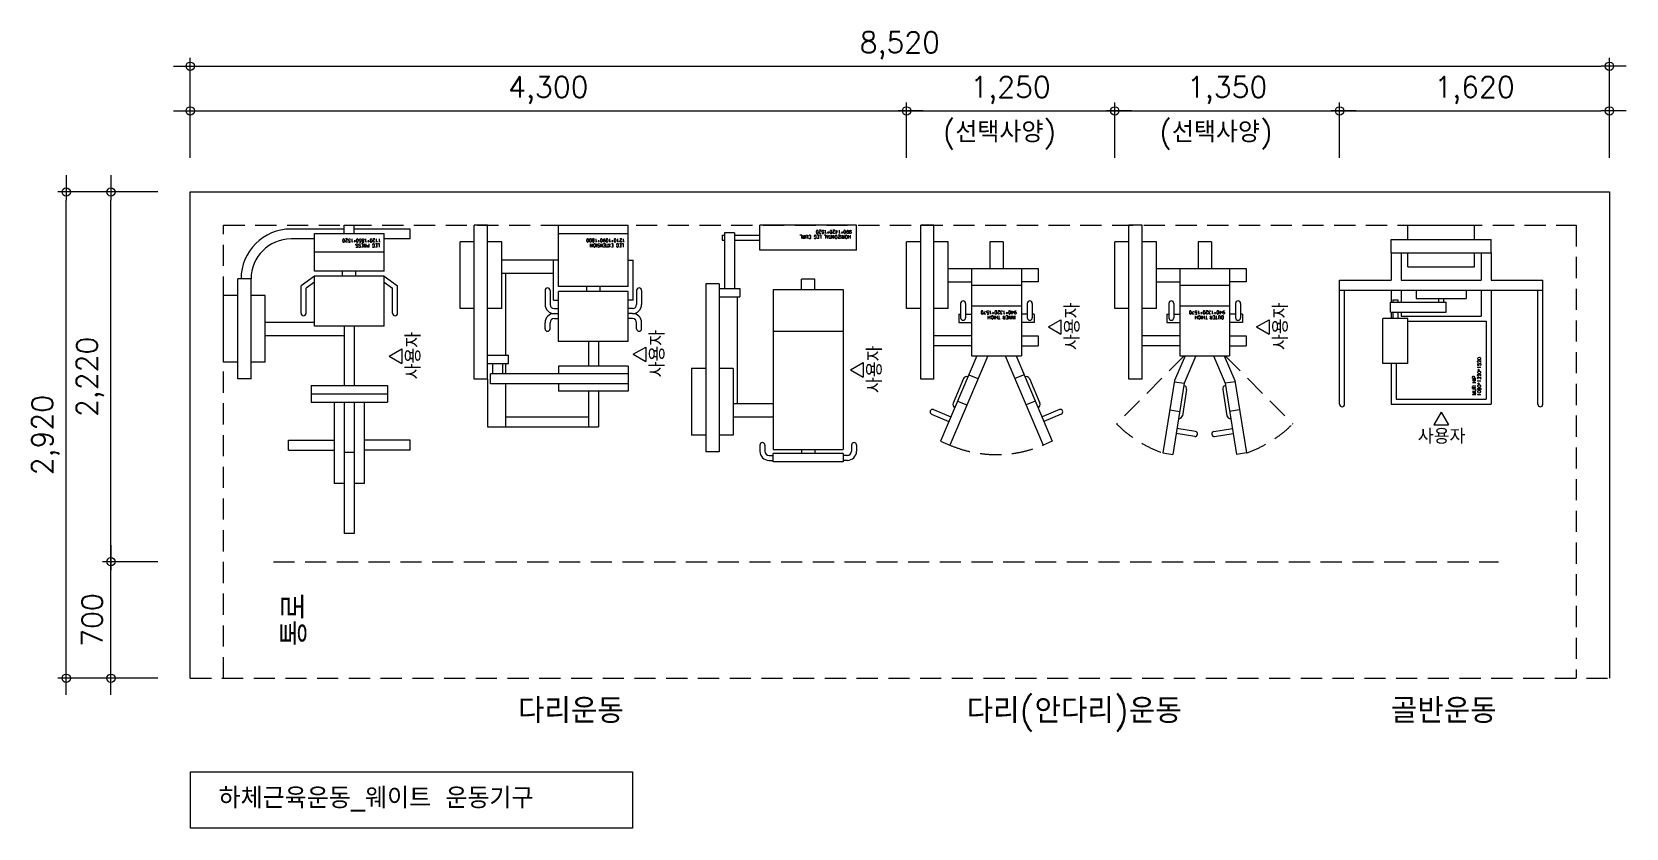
# Model space of a CAD drawing. Extents: x 20538 to 30109, y 46809 to 51590.
import ezdxf
from ezdxf.enums import TextEntityAlignment as Align

# ---------------------------------------------------------------- set-up
doc = ezdxf.new("R2010")
doc.units = 0
doc.header["$LTSCALE"] = 20
doc.header["$MEASUREMENT"] = 0
doc.linetypes.add('HIDDEN', pattern=[9.525, 6.35, -3.175])
doc.layers.get('0').update_dxf_attribs({"linetype": 'CONTINUOUS'})
doc.layers.get('DEFPOINTS').update_dxf_attribs({"linetype": 'CONTINUOUS'})
for name, color, linetype in [('1CONTINUOUS', 1, 'CONTINUOUS'), ('1HIDDEN', 1, 'HIDDEN'), ('2CONTINUOUS', 2, 'CONTINUOUS'), ('2HIDDEN', 2, 'HIDDEN'), ('3CONTINUOUS', 3, 'CONTINUOUS'), ('3TEXT', 3, 'CONTINUOUS'), ('4ele', 4, 'CONTINUOUS')]:
    doc.layers.add(name, color=color, linetype=linetype)
doc.styles.add('K_GEN', font='romans.shx', dxfattribs={"bigfont": 'whgtxt.shx'})
doc.styles.add('WHG', font='romans', dxfattribs={"bigfont": 'whgtxt'})
doc.dimstyles.new('STANDARD_WS', dxfattribs={"dimtxt": 2.5, "dimasz": 2.5, "dimexe": 1.25, "dimexo": 0.625, "dimtad": 1, "dimdec": 4, "dimdsep": 46, "dimtxsty": 'Standard', "dimcen": 2.5, "dimadec": 0, "dimazin": 0, "dimtfac": 1, "dimtdec": 4, "dimtmove": 0, "dimatfit": 3, "dimfxl": 0, "dimtolj": 1, "dimtzin": 0, "dimarcsym": 0})

# ---------------------------------------------------------------- blocks, each defined once
blk = doc.blocks.new('_CIDOTB')
at = {"color": 0, "linetype": 'ByBlock'}
blk.add_line((2, 0), (-1, 0), dxfattribs=at)
blk.add_circle((0, 0), 0.5, dxfattribs=at)
blk = doc.blocks.new('*D6')
at = {"layer": '4ele', "lineweight": -2}
for p, q in [((21293.9, 50628.6), (20962.8, 50628.6)), ((21012.8, 48458.6), (21012.8, 50578.6)), ((21293.9, 48408.6), (20962.8, 48408.6))]:
    blk.add_line(p, q, dxfattribs=at)
at = {"layer": 'DEFPOINTS', "color": 0}
for p in [(21012.8, 50628.6), (21343.9, 50628.6), (21343.9, 48408.6)]:
    blk.add_point(p, dxfattribs=at)
at = {"layer": '4ele', "lineweight": -2, "xscale": 50, "yscale": 50, "zscale": 50}
for p, rotation in [((21012.8, 50628.6), 90), ((21012.8, 48408.6), 270)]:
    blk.add_blockref('_CIDOTB', p, dxfattribs=dict(at, rotation=rotation))
at = {"layer": '4ele', "insert": (20888.4, 49518.6), "char_height": 125, "attachment_point": 5, "rotation": 90, "style": 'K_GEN'}
blk.add_mtext('\\A1;2,220', dxfattribs=at)
blk = doc.blocks.new('DIMDOT')
blk.add_line((-2, 0), (2, 0))
blk.add_circle((0, 0), 0.5)
blk = doc.blocks.new('*D3')
at = {"layer": '4ele', "lineweight": -2}
for p, q in [((21025.7, 50628.6), (20694.6, 50628.6)), ((20744.6, 47758.6), (20744.6, 50578.6)), ((21025.7, 47708.6), (20694.6, 47708.6))]:
    blk.add_line(p, q, dxfattribs=at)
at = {"layer": 'DEFPOINTS', "color": 0}
for p in [(20744.6, 50628.6), (21075.7, 50628.6), (21075.7, 47708.6)]:
    blk.add_point(p, dxfattribs=at)
at = {"layer": '4ele', "lineweight": -2, "xscale": 50, "yscale": 50, "zscale": 50}
for p, rotation in [((20744.6, 50628.6), 90), ((20744.6, 47708.6), 270)]:
    blk.add_blockref('_CIDOTB', p, dxfattribs=dict(at, rotation=rotation))
at = {"layer": '4ele', "insert": (20620.2, 49168.6), "char_height": 125, "attachment_point": 5, "rotation": 90, "style": 'K_GEN'}
blk.add_mtext('\\A1;2,920', dxfattribs=at)
blk = doc.blocks.new('*D2')
at = {"layer": '4ele', "lineweight": -2}
for p, q in [((21293.9, 48408.6), (20962.8, 48408.6)), ((21012.8, 47758.6), (21012.8, 48358.6)), ((21293.9, 47708.6), (20962.8, 47708.6))]:
    blk.add_line(p, q, dxfattribs=at)
at = {"layer": 'DEFPOINTS', "color": 0}
for p in [(21012.8, 48408.6), (21343.9, 48408.6), (21343.9, 47708.6)]:
    blk.add_point(p, dxfattribs=at)
at = {"layer": '4ele', "lineweight": -2, "xscale": 50, "yscale": 50, "zscale": 50}
for p, rotation in [((21012.8, 48408.6), 90), ((21012.8, 47708.6), 270)]:
    blk.add_blockref('_CIDOTB', p, dxfattribs=dict(at, rotation=rotation))
at = {"layer": '4ele', "insert": (20900.3, 48058.6), "char_height": 125, "attachment_point": 5, "rotation": 90, "style": 'K_GEN'}
blk.add_mtext('\\A1;700', dxfattribs=at)
blk = doc.blocks.new('*D5')
at = {"layer": '4ele', "lineweight": -2}
for p, q in [((21488.8, 50834.1), (21488.8, 51165.2)), ((21538.8, 51115.2), (25738.8, 51115.2)), ((25788.8, 50834.1), (25788.8, 51165.2))]:
    blk.add_line(p, q, dxfattribs=at)
at = {"layer": 'DEFPOINTS', "color": 0}
for p in [(25788.8, 51115.2), (21488.8, 50784.1), (25788.8, 50784.1)]:
    blk.add_point(p, dxfattribs=at)
at = {"layer": '4ele', "lineweight": -2, "xscale": 50, "yscale": 50, "zscale": 50, "rotation": 180}
blk.add_blockref('_CIDOTB', (21488.8, 51115.2), dxfattribs=at)
at = {"layer": '4ele', "lineweight": -2, "xscale": 50, "yscale": 50, "zscale": 50}
blk.add_blockref('_CIDOTB', (25788.8, 51115.2), dxfattribs=at)
at = {"layer": '4ele', "insert": (23638.8, 51239.6), "char_height": 125, "attachment_point": 5, "style": 'K_GEN'}
blk.add_mtext('\\A1;4,300', dxfattribs=at)
blk = doc.blocks.new('*D4')
at = {"layer": '4ele', "lineweight": -2}
for p, q in [((21488.8, 51102.3), (21488.8, 51433.4)), ((30008.8, 51102.3), (30008.8, 51433.4)), ((21538.8, 51383.4), (29958.8, 51383.4))]:
    blk.add_line(p, q, dxfattribs=at)
at = {"layer": 'DEFPOINTS', "color": 0}
for p in [(30008.8, 51383.4), (21488.8, 51052.3), (30008.8, 51052.3)]:
    blk.add_point(p, dxfattribs=at)
at = {"layer": '4ele', "lineweight": -2, "xscale": 50, "yscale": 50, "zscale": 50, "rotation": 180}
blk.add_blockref('_CIDOTB', (21488.8, 51383.4), dxfattribs=at)
at = {"layer": '4ele', "lineweight": -2, "xscale": 50, "yscale": 50, "zscale": 50}
blk.add_blockref('_CIDOTB', (30008.8, 51383.4), dxfattribs=at)
at = {"layer": '4ele', "insert": (25748.8, 51507.8), "char_height": 125, "attachment_point": 5, "style": 'K_GEN'}
blk.add_mtext('\\A1;8,520', dxfattribs=at)
blk = doc.blocks.new('*D7')
at = {"layer": '4ele', "lineweight": -2}
for p, q in [((27038.8, 50834.1), (27038.8, 51165.2)), ((27088.8, 51115.2), (28338.8, 51115.2)), ((28388.8, 50834.1), (28388.8, 51165.2))]:
    blk.add_line(p, q, dxfattribs=at)
at = {"layer": 'DEFPOINTS', "color": 0}
for p in [(28388.8, 51115.2), (27038.8, 50784.1), (28388.8, 50784.1)]:
    blk.add_point(p, dxfattribs=at)
at = {"layer": '4ele', "lineweight": -2, "xscale": 50, "yscale": 50, "zscale": 50, "rotation": 180}
blk.add_blockref('_CIDOTB', (27038.8, 51115.2), dxfattribs=at)
at = {"layer": '4ele', "lineweight": -2, "xscale": 50, "yscale": 50, "zscale": 50}
blk.add_blockref('_CIDOTB', (28388.8, 51115.2), dxfattribs=at)
at = {"layer": '4ele', "insert": (27713.8, 51239.6), "char_height": 125, "attachment_point": 5, "style": 'K_GEN'}
blk.add_mtext('\\A1;1,350', dxfattribs=at)
blk = doc.blocks.new('*D8')
at = {"layer": '4ele', "lineweight": -2}
for p, q in [((25788.8, 50834.1), (25788.8, 51165.2)), ((25838.8, 51115.2), (26988.8, 51115.2)), ((27038.8, 50834.1), (27038.8, 51165.2))]:
    blk.add_line(p, q, dxfattribs=at)
at = {"layer": 'DEFPOINTS', "color": 0}
for p in [(27038.8, 51115.2), (25788.8, 50784.1), (27038.8, 50784.1)]:
    blk.add_point(p, dxfattribs=at)
at = {"layer": '4ele', "lineweight": -2, "xscale": 50, "yscale": 50, "zscale": 50, "rotation": 180}
blk.add_blockref('_CIDOTB', (25788.8, 51115.2), dxfattribs=at)
at = {"layer": '4ele', "lineweight": -2, "xscale": 50, "yscale": 50, "zscale": 50}
blk.add_blockref('_CIDOTB', (27038.8, 51115.2), dxfattribs=at)
at = {"layer": '4ele', "insert": (26413.8, 51239.6), "char_height": 125, "attachment_point": 5, "style": 'K_GEN'}
blk.add_mtext('\\A1;1,250', dxfattribs=at)
blk = doc.blocks.new('*D9')
at = {"layer": '4ele', "lineweight": -2}
for p, q in [((28388.8, 50834.1), (28388.8, 51165.2)), ((28438.8, 51115.2), (29958.8, 51115.2)), ((30008.8, 50834.1), (30008.8, 51165.2))]:
    blk.add_line(p, q, dxfattribs=at)
at = {"layer": 'DEFPOINTS', "color": 0}
for p in [(30008.8, 51115.2), (28388.8, 50784.1), (30008.8, 50784.1)]:
    blk.add_point(p, dxfattribs=at)
at = {"layer": '4ele', "lineweight": -2, "xscale": 50, "yscale": 50, "zscale": 50, "rotation": 180}
blk.add_blockref('_CIDOTB', (28388.8, 51115.2), dxfattribs=at)
at = {"layer": '4ele', "lineweight": -2, "xscale": 50, "yscale": 50, "zscale": 50}
blk.add_blockref('_CIDOTB', (30008.8, 51115.2), dxfattribs=at)
at = {"layer": '4ele', "insert": (29198.8, 51239.6), "char_height": 125, "attachment_point": 5, "style": 'K_GEN'}
blk.add_mtext('\\A1;1,620', dxfattribs=at)

msp = doc.modelspace()

# ---------------------------------------------------------------- linework, layer by layer
at = {"layer": '1CONTINUOUS'}
for p, q in [((26640.31, 49817.93), (26715.46, 49861.31)), ((26640.31, 49817.93), (26715.46, 49774.54)), ((26715.46, 49861.31), (26715.46, 49774.54)), ((27890.31, 49817.93), (27965.46, 49861.31)), ((27890.31, 49817.93), (27965.46, 49774.54)), ((27965.46, 49861.31), (27965.46, 49774.54)), ((22683.45, 49642.41), (22758.59, 49685.79)), ((22758.59, 49685.79), (22758.59, 49599.02)), ((24148.45, 49653.8), (24223.59, 49697.19)), ((24223.59, 49697.19), (24223.59, 49610.42)), ((22683.45, 49642.41), (22758.59, 49599.02)), ((24148.45, 49653.8), (24223.59, 49610.42)), ((25452.64, 49560.32), (25527.78, 49603.7)), ((25527.78, 49603.7), (25527.78, 49516.93)), ((25452.64, 49560.32), (25527.78, 49516.93)), ((28998.79, 49306.07), (28955.4, 49230.92)), ((28998.79, 49306.07), (29042.17, 49230.92)), ((28955.4, 49230.92), (29042.17, 49230.92))]:
    msp.add_line(p, q, dxfattribs=at)
at = {"layer": '1HIDDEN'}
for p, q in [((21688.79, 47708.65), (21688.79, 50428.65)), ((21688.79, 50428.65), (29808.79, 50428.65)), ((29808.79, 50428.65), (29808.79, 47708.65)), ((27455.46, 49645.03), (27050.05, 49235.83)), ((27702.12, 49645.03), (28107.53, 49235.83))]:
    msp.add_line(p, q, dxfattribs=at)
for centre, radius, start, end in [((27578.79, 49769.51), 751.26, 225.266997, 250.520291), ((27578.79, 49769.51), 751.26, 289.479709, 314.733003), ((26328.79, 49769.51), 717.74, 247.038357, 292.961643)]:
    msp.add_arc(centre, radius, start, end, dxfattribs=at)
at = {"layer": '2CONTINUOUS', "color": 6}
for p, q in [((22413.79, 50406.22), (22093.79, 50406.22)), ((22233.79, 50346.22), (22093.79, 50346.22)), ((22233.79, 50378.65), (22653.79, 50378.65)), ((22233.79, 50153.13), (22233.79, 50378.65)), ((22413.79, 50428.65), (22473.79, 50428.65)), ((22413.79, 50378.65), (22413.79, 50428.65)), ((22473.79, 50378.65), (22473.79, 50428.65)), ((22808.79, 50406.22), (22473.79, 50406.22)), ((22653.79, 50153.13), (22653.79, 50378.65)), ((22808.79, 50346.22), (22653.79, 50346.22)), ((22808.79, 50346.22), (22808.79, 50406.22)), ((23193.79, 49505.34), (23193.79, 50428.65)), ((23273.79, 50428.65), (23193.79, 50428.65)), ((23273.79, 49505.34), (23273.79, 50428.65)), ((23698.79, 50428.65), (24118.79, 50428.65)), ((23698.79, 50060.26), (23698.79, 50428.65)), ((23698.79, 50378.94), (24118.79, 50378.94)), ((24118.79, 50060.26), (24118.79, 50428.65)), ((24681.19, 50368.65), (24681.19, 50338.65)), ((24681.19, 50368.65), (24695.46, 50368.65)), ((24755.46, 50383.65), (24695.46, 50383.65)), ((24695.46, 50383.65), (24695.46, 50048.53)), ((24755.46, 50383.65), (24755.46, 50048.53)), ((24755.46, 50368.65), (24908.79, 50368.65)), ((25488.79, 50428.65), (24908.79, 50428.65)), ((24908.79, 50278.65), (24908.79, 50428.65)), ((25488.79, 50278.65), (25488.79, 50428.65)), ((25873.79, 49505.34), (25873.79, 50428.65)), ((25953.79, 50428.65), (25873.79, 50428.65)), ((25953.79, 49505.34), (25953.79, 50428.65)), ((27123.79, 49505.34), (27123.79, 50428.65)), ((27203.79, 50428.65), (27123.79, 50428.65)), ((27203.79, 49505.34), (27203.79, 50428.65)), ((28698.79, 50343.65), (29298.79, 50343.65)), ((28698.79, 50263.65), (28698.79, 50343.65)), ((28798.79, 50428.65), (29198.79, 50428.65)), ((28798.79, 50343.65), (28798.79, 50428.65)), ((29198.79, 50343.65), (29198.79, 50428.65)), ((29298.79, 50263.65), (29298.79, 50343.65)), ((22233.79, 50268.65), (22653.79, 50268.65)), ((23193.79, 50328.65), (23108.79, 50328.65)), ((23108.79, 49928.65), (23108.79, 50328.65)), ((23358.79, 50328.65), (23273.79, 50328.65)), ((23358.79, 49928.65), (23358.79, 50328.65)), ((24681.19, 50338.65), (24695.46, 50338.65)), ((24755.46, 50338.65), (24908.79, 50338.65)), ((25488.79, 50278.65), (24908.79, 50278.65)), ((25873.79, 50328.65), (25788.79, 50328.65)), ((25788.79, 49928.65), (25788.79, 50328.65)), ((26038.79, 50328.65), (25953.79, 50328.65)), ((26038.79, 49928.65), (26038.79, 50328.65)), ((26368.79, 50328.65), (26288.79, 50328.65)), ((26288.79, 50328.65), (26288.79, 50168.65)), ((26368.79, 50328.65), (26368.79, 50168.65)), ((27038.79, 49928.65), (27038.79, 50328.65)), ((27123.79, 50328.65), (27038.79, 50328.65)), ((27288.79, 50328.65), (27203.79, 50328.65)), ((27288.79, 49928.65), (27288.79, 50328.65)), ((27538.79, 50328.65), (27538.79, 50168.65)), ((27618.79, 50328.65), (27538.79, 50328.65)), ((27618.79, 50328.65), (27618.79, 50168.65)), ((28698.79, 50263.65), (29298.79, 50263.65)), ((28698.79, 50263.65), (28698.79, 50098.65)), ((28758.79, 50263.65), (28758.79, 50098.65)), ((28798.79, 50178.65), (28798.79, 50263.65)), ((29198.79, 50178.65), (29198.79, 50263.65)), ((29238.79, 50263.65), (29238.79, 50098.65)), ((29298.79, 50263.65), (29298.79, 50098.65)), ((22653.79, 50153.13), (22233.79, 50153.13)), ((22403.79, 50123.13), (22403.79, 50153.13)), ((22483.79, 50123.13), (22483.79, 50153.13)), ((23668.79, 50219.53), (23358.79, 50219.53)), ((23668.79, 49978.33), (23668.79, 50219.53)), ((23698.79, 50219.53), (23668.79, 50219.53)), ((24118.79, 50219.53), (24148.79, 50219.53)), ((24148.79, 49978.33), (24148.79, 50219.53)), ((26038.79, 50168.65), (26578.79, 50168.65)), ((26178.79, 50168.65), (26178.79, 49645.03)), ((26478.79, 50168.65), (26478.79, 49645.03)), ((26578.79, 50168.65), (26578.79, 50088.65)), ((27288.79, 50168.65), (27828.79, 50168.65)), ((27428.79, 50168.65), (27428.79, 49645.03)), ((27728.79, 50168.65), (27728.79, 49645.03)), ((27828.79, 50168.65), (27828.79, 50088.65)), ((28798.79, 50178.65), (29198.79, 50178.65)), ((21773.79, 49506.22), (21773.79, 50106.22)), ((21853.79, 50106.22), (21773.79, 50106.22)), ((21853.79, 49506.22), (21853.79, 50106.22)), ((22233.79, 50123.13), (22153.79, 50065.73)), ((22153.79, 49899.87), (22153.79, 50065.73)), ((22233.79, 50086.2), (22183.79, 50050.33)), ((22233.79, 49823.13), (22233.79, 50123.13)), ((22653.79, 50123.13), (22233.79, 50123.13)), ((22653.79, 49823.13), (22653.79, 50123.13)), ((22653.79, 50123.13), (22733.79, 50065.73)), ((22653.79, 50086.2), (22703.79, 50050.33)), ((22733.79, 49899.87), (22733.79, 50065.73)), ((23668.79, 50139.53), (23358.79, 50139.53)), ((23383.08, 49648.09), (23383.08, 50139.53)), ((24118.79, 50060.26), (23698.79, 50060.26)), ((23868.79, 50030.26), (23868.79, 50060.26)), ((23948.79, 50030.26), (23948.79, 50060.26)), ((24583.79, 50077.12), (24583.79, 49068.39)), ((24663.79, 50077.12), (24583.79, 50077.12)), ((24663.79, 50077.12), (24663.79, 49068.39)), ((25158.79, 50042.89), (25158.79, 50104.78)), ((25238.79, 50104.78), (25158.79, 50104.78)), ((25238.79, 50042.89), (25238.79, 50104.78)), ((26038.79, 50088.65), (26178.79, 50088.65)), ((26178.79, 50068.65), (26478.79, 50068.65)), ((26578.79, 50088.65), (26478.79, 50088.65)), ((27288.79, 50088.65), (27428.79, 50088.65)), ((27428.79, 50068.65), (27728.79, 50068.65)), ((27828.79, 50088.65), (27728.79, 50088.65)), ((28388.79, 49353.65), (28388.79, 50098.65)), ((28388.79, 50098.65), (28698.79, 50098.65)), ((28758.79, 50098.65), (29238.79, 50098.65)), ((29298.79, 50098.65), (29608.79, 50098.65)), ((29608.79, 49353.65), (29608.79, 50098.65)), ((21688.79, 49606.22), (21688.79, 50006.22)), ((21773.79, 50006.22), (21688.79, 50006.22)), ((21938.79, 50006.22), (21853.79, 50006.22)), ((21938.79, 49606.22), (21938.79, 50006.22)), ((22183.79, 49899.87), (22183.79, 50050.33)), ((22703.79, 49899.87), (22703.79, 50050.33)), ((23618.79, 50037.48), (23618.79, 49953.33)), ((23648.79, 50037.48), (23648.79, 49953.33)), ((23668.79, 49978.33), (23698.79, 49978.33)), ((23698.79, 49730.26), (23698.79, 50030.26)), ((24118.79, 50030.26), (23698.79, 50030.26)), ((24118.79, 49730.26), (24118.79, 50030.26)), ((24148.79, 49978.33), (24118.79, 49978.33)), ((24168.79, 50037.48), (24168.79, 49953.33)), ((24198.79, 50037.48), (24198.79, 49953.33)), ((24663.79, 50048.53), (24788.59, 50048.53)), ((24663.79, 49998.53), (24788.59, 49998.53)), ((24773.08, 49998.53), (24773.08, 49357.51)), ((24788.59, 50048.53), (24788.59, 49998.53)), ((24988.79, 50042.89), (24988.79, 49082.25)), ((24988.79, 50042.89), (25408.79, 50042.89)), ((25408.79, 50042.89), (25408.79, 49082.25)), ((26113.55, 49959.61), (26113.55, 49873.28)), ((26143.55, 49959.61), (26143.55, 49873.28)), ((26514.02, 49959.61), (26514.02, 49873.28)), ((26544.02, 49959.61), (26544.02, 49873.28)), ((27363.55, 49959.61), (27363.55, 49873.28)), ((27393.55, 49959.61), (27393.55, 49873.28)), ((27764.02, 49959.61), (27764.02, 49873.28)), ((27794.02, 49959.61), (27794.02, 49873.28)), ((28388.79, 50038.65), (29608.79, 50038.65)), ((28418.79, 49353.65), (28418.79, 50038.65)), ((28693.67, 49967.03), (29028.79, 49967.03)), ((28693.67, 49907.03), (28693.67, 49967.03)), ((28698.79, 50038.65), (28698.79, 49967.03)), ((28708.67, 49981.29), (28738.67, 49981.29)), ((28708.67, 49981.29), (28708.67, 49967.03)), ((28738.67, 49981.29), (28738.67, 49967.03)), ((28758.79, 50038.65), (28758.79, 49967.03)), ((28848.79, 50038.65), (28848.79, 49988.65)), ((28848.79, 49988.65), (29148.79, 49988.65)), ((28983.79, 49967.03), (28983.79, 49988.65)), ((29013.79, 49967.03), (29013.79, 49988.65)), ((29028.79, 49907.03), (29028.79, 49967.03)), ((29148.79, 50038.65), (29148.79, 49988.65)), ((29238.79, 50038.65), (29238.79, 49883.65)), ((29298.79, 50038.65), (29298.79, 49353.65)), ((29578.79, 49353.65), (29578.79, 50038.65)), ((23193.79, 49928.65), (23108.79, 49928.65)), ((23358.79, 49928.65), (23273.79, 49928.65)), ((23673.79, 49928.33), (23698.79, 49928.33)), ((23673.79, 49898.33), (23698.79, 49898.33)), ((23673.79, 49898.33), (23698.79, 49898.33)), ((23673.79, 49868.33), (23698.79, 49868.33)), ((24143.79, 49928.33), (24118.79, 49928.33)), ((24143.79, 49898.33), (24118.79, 49898.33)), ((24143.79, 49898.33), (24118.79, 49898.33)), ((24143.79, 49868.33), (24118.79, 49868.33)), ((25873.79, 49928.65), (25788.79, 49928.65)), ((26038.79, 49928.65), (25953.79, 49928.65)), ((26102.57, 49895.03), (26113.55, 49895.03)), ((26102.57, 49895.03), (26102.57, 49845.03)), ((26143.55, 49895.03), (26178.79, 49895.03)), ((26178.79, 49945.03), (26478.79, 49945.03)), ((26514.02, 49895.03), (26478.79, 49895.03)), ((26555.01, 49895.03), (26544.02, 49895.03)), ((26555.01, 49895.03), (26555.01, 49845.03)), ((27123.79, 49928.65), (27038.79, 49928.65)), ((27288.79, 49928.65), (27203.79, 49928.65)), ((27352.57, 49895.03), (27363.55, 49895.03)), ((27352.57, 49895.03), (27352.57, 49845.03)), ((27393.55, 49895.03), (27428.79, 49895.03)), ((27428.79, 49945.03), (27728.79, 49945.03)), ((27764.02, 49895.03), (27728.79, 49895.03)), ((27805.01, 49895.03), (27794.02, 49895.03)), ((27805.01, 49895.03), (27805.01, 49845.03)), ((28798.67, 49868.65), (28648.67, 49868.65)), ((28648.67, 49598.65), (28648.67, 49868.65)), ((28693.67, 49907.03), (29028.79, 49907.03)), ((28698.79, 49907.03), (28698.79, 49868.65)), ((28708.67, 49907.03), (28708.67, 49868.65)), ((28738.67, 49907.03), (28738.67, 49868.65)), ((28758.79, 49907.03), (28758.79, 49883.65)), ((28758.79, 49883.65), (29238.79, 49883.65)), ((28798.67, 49598.65), (28798.67, 49868.65)), ((21938.79, 49846.22), (22233.79, 49846.22)), ((22653.79, 49823.13), (22233.79, 49823.13)), ((22413.79, 49823.13), (22413.79, 49466.19)), ((22473.79, 49823.13), (22473.79, 49466.19)), ((23618.79, 49807), (23618.79, 49843.33)), ((23648.79, 49807), (23648.79, 49843.33)), ((24168.79, 49807), (24168.79, 49843.33)), ((24198.79, 49807), (24198.79, 49843.33)), ((24988.79, 49792.89), (25408.79, 49792.89)), ((26102.57, 49845.03), (26178.79, 49845.03)), ((26555.01, 49845.03), (26478.79, 49845.03)), ((27352.57, 49845.03), (27428.79, 49845.03)), ((27805.01, 49845.03), (27728.79, 49845.03)), ((28798.67, 49853.65), (29268.79, 49853.65)), ((29268.79, 49853.65), (29268.79, 49383.65)), ((21938.79, 49766.22), (22413.79, 49766.22)), ((24118.79, 49730.26), (23698.79, 49730.26)), ((23878.79, 49730.26), (23878.79, 49581.85)), ((23938.79, 49730.26), (23938.79, 49581.85)), ((26178.79, 49764.23), (25953.79, 49764.23)), ((26178.79, 49704.23), (25953.79, 49704.23)), ((26478.79, 49764.23), (26578.79, 49764.23)), ((26478.79, 49704.23), (26578.79, 49704.23)), ((26578.79, 49764.23), (26578.79, 49704.23)), ((27428.79, 49764.23), (27203.79, 49764.23)), ((27428.79, 49704.23), (27203.79, 49704.23)), ((27728.79, 49764.23), (27828.79, 49764.23)), ((27728.79, 49704.23), (27828.79, 49704.23)), ((27828.79, 49764.23), (27828.79, 49704.23)), ((21773.79, 49606.22), (21688.79, 49606.22)), ((21938.79, 49606.22), (21853.79, 49606.22)), ((23273.79, 49648.09), (23398.59, 49648.09)), ((23273.79, 49598.09), (23398.59, 49598.09)), ((23305.46, 49536.81), (23305.46, 49598.09)), ((23365.46, 49536.81), (23365.46, 49598.09)), ((23383.08, 49536.85), (23383.08, 49598.09)), ((23398.59, 49598.09), (23398.59, 49648.09)), ((24118.79, 49581.85), (23698.79, 49581.85)), ((23698.79, 49581.85), (23698.79, 49536.85)), ((24118.79, 49581.85), (24118.79, 49431.85)), ((26210.88, 49645.03), (25993.54, 49132.05)), ((26276.05, 49645.03), (26048.79, 49108.65)), ((26178.79, 49645.03), (26478.79, 49645.03)), ((26381.53, 49645.03), (26608.79, 49108.65)), ((26446.69, 49645.03), (26664.03, 49132.05)), ((27460.88, 49645.03), (27397.91, 49496.4)), ((27428.79, 49645.03), (27728.79, 49645.03)), ((27526.05, 49645.03), (27456, 49479.72)), ((27631.53, 49645.03), (27701.57, 49479.72)), ((27696.69, 49645.03), (27759.66, 49496.4)), ((28798.67, 49598.65), (28648.67, 49598.65)), ((28698.79, 49598.65), (28698.79, 49353.65)), ((28728.79, 49598.65), (28728.79, 49383.65)), ((21853.79, 49506.22), (21773.79, 49506.22)), ((23273.79, 49505.34), (23193.79, 49505.34)), ((23273.79, 49505.34), (23273.79, 49218.65)), ((24118.79, 49536.85), (23291.19, 49536.85)), ((23291.19, 49476.85), (23291.19, 49536.85)), ((24498.79, 49568.39), (24498.79, 49168.39)), ((24583.79, 49568.39), (24498.79, 49568.39)), ((24748.79, 49568.39), (24663.79, 49568.39)), ((24748.79, 49568.39), (24748.79, 49168.39)), ((25953.79, 49505.34), (25873.79, 49505.34)), ((26131.03, 49507.82), (26068.61, 49360.5)), ((26162.61, 49531.1), (26217.86, 49507.69)), ((26494.96, 49531.1), (26439.72, 49507.69)), ((26526.55, 49507.82), (26588.96, 49360.5)), ((27203.79, 49505.34), (27123.79, 49505.34)), ((27397.91, 49496.4), (27328.26, 49061.26)), ((27396.76, 49489.2), (27456, 49479.72)), ((27760.82, 49489.2), (27701.57, 49479.72)), ((27759.66, 49496.4), (27829.31, 49061.26)), ((22213.79, 49466.19), (22673.79, 49466.19)), ((22213.79, 49466.19), (22213.79, 49366.19)), ((22213.79, 49416.19), (22673.79, 49416.19)), ((22673.79, 49466.19), (22673.79, 49366.19)), ((24118.79, 49476.85), (23291.19, 49476.85)), ((23383, 49218.65), (23383.08, 49476.85)), ((23698.79, 49476.85), (23698.79, 49431.85)), ((24118.79, 49431.85), (23698.79, 49431.85)), ((23878.79, 49431.85), (23878.79, 49218.65)), ((23938.79, 49431.85), (23938.79, 49218.65)), ((27456, 49479.72), (27387.51, 49051.78)), ((27470.42, 49443.23), (27445.13, 49285.24)), ((27687.16, 49443.23), (27712.44, 49285.24)), ((27701.57, 49479.72), (27770.07, 49051.78)), ((22213.79, 49366.19), (22673.79, 49366.19)), ((22353.79, 49366.19), (22353.79, 48878.65)), ((22413.79, 49366.19), (22413.79, 48578.65)), ((22473.79, 49366.19), (22473.79, 48578.65)), ((22533.79, 49366.19), (22533.79, 48878.65)), ((24748.79, 49357.51), (24988.79, 49357.51)), ((25939.44, 49294.22), (26043.56, 49250.11)), ((25951.15, 49321.84), (26055.26, 49277.73)), ((26095.81, 49373.42), (26151.05, 49350.02)), ((26561.77, 49373.42), (26506.52, 49350.02)), ((26706.43, 49321.84), (26602.31, 49277.73)), ((26718.13, 49294.22), (26614.02, 49250.11)), ((27369.69, 49320.11), (27428.94, 49310.62)), ((27787.88, 49320.11), (27728.64, 49310.62)), ((28698.79, 49353.65), (29298.79, 49353.65)), ((28728.79, 49383.65), (29268.79, 49383.65)), ((23273.79, 49218.65), (23415.46, 49218.65)), ((23383.02, 49278.65), (23878.79, 49278.65)), ((23415.46, 49218.65), (23938.79, 49218.65)), ((24748.79, 49277.51), (24988.79, 49277.51)), ((27524.17, 49190.13), (27412.52, 49208)), ((27633.41, 49190.13), (27745.06, 49208)), ((22078.79, 49138.65), (22353.79, 49138.65)), ((22078.79, 49078.65), (22078.79, 49138.65)), ((22808.79, 49138.65), (22533.79, 49138.65)), ((22808.79, 49078.65), (22808.79, 49138.65)), ((24583.79, 49168.39), (24498.79, 49168.39)), ((24748.79, 49168.39), (24663.79, 49168.39)), ((24908.79, 49108.31), (24908.79, 49071.98)), ((24938.79, 49108.31), (24938.79, 49071.98)), ((25458.79, 49108.31), (25458.79, 49071.98)), ((25488.79, 49108.31), (25488.79, 49071.98)), ((25993.54, 49132.05), (26048.79, 49108.65)), ((26664.03, 49132.05), (26608.79, 49108.65)), ((27519.43, 49160.51), (27407.77, 49178.38)), ((27638.15, 49160.51), (27749.8, 49178.38)), ((22078.79, 49078.65), (22353.79, 49078.65)), ((22413.79, 49066.19), (22473.79, 49066.19)), ((22808.79, 49078.65), (22533.79, 49078.65)), ((24663.79, 49068.39), (24583.79, 49068.39)), ((24963.79, 49046.98), (24988.79, 49046.98)), ((24963.79, 49016.98), (24988.79, 49016.98)), ((24988.79, 49082.25), (25408.79, 49082.25)), ((25408.79, 49058.65), (24988.79, 49058.65)), ((24988.79, 49008.65), (24988.79, 49058.65)), ((25408.79, 49008.65), (24988.79, 49008.65)), ((25158.79, 49082.25), (25158.79, 49058.65)), ((25238.79, 49082.25), (25238.79, 49058.65)), ((25408.79, 49058.65), (25408.79, 49008.65)), ((25433.79, 49046.98), (25408.79, 49046.98)), ((25433.79, 49016.98), (25408.79, 49016.98)), ((27328.26, 49061.26), (27387.51, 49051.78)), ((27829.31, 49061.26), (27770.07, 49051.78)), ((22413.79, 48878.65), (22353.79, 48878.65)), ((22533.79, 48878.65), (22473.79, 48878.65)), ((22473.79, 48578.65), (22413.79, 48578.65))]:
    msp.add_line(p, q, dxfattribs=at)
msp.add_lwpolyline([(21489.56, 47147.16), (24143.86, 47147.16), (24143.86, 46808.82), (21489.56, 46808.82)], close=True, dxfattribs=at)
for centre, radius, start, end in [((22093.79, 50106.22), 300, 90, 180), ((22093.79, 50106.22), 240, 90, 180), ((23633.79, 50037.48), 15, 0, 180), ((24183.79, 50037.48), 15, 0, 180), ((26128.55, 49959.61), 15, 0, 180), ((26529.02, 49959.61), 15, 0, 180), ((27378.55, 49959.61), 15, 0, 180), ((27779.02, 49959.61), 15, 0, 180), ((22168.79, 49899.87), 15, 180, 0), ((22718.79, 49899.87), 15, 180, 0), ((23673.79, 49953.33), 55, 180, 270), ((23673.79, 49843.33), 55, 90, 180), ((23673.79, 49953.33), 25, 180, 270), ((23673.79, 49843.33), 25, 90, 180), ((24143.79, 49953.33), 55, 270, 0), ((24143.79, 49953.33), 25, 270, 360), ((24143.79, 49843.33), 55, 0, 90), ((24143.79, 49843.33), 25, 0, 90), ((26128.55, 49873.28), 15, 180, 0), ((26529.02, 49873.28), 15, 180, 0), ((27378.55, 49873.28), 15, 180, 0), ((27779.02, 49873.28), 15, 180, 0), ((23633.79, 49807), 15, 180, 0), ((24183.79, 49807), 15, 180, 0), ((26149.44, 49500.02), 20, 67.038357, 157.038357), ((26508.13, 49500.02), 20, 22.961643, 112.961643), ((27450.67, 49446.39), 20, 350.906527, 80.906527), ((27706.91, 49446.39), 20, 99.093473, 189.093473), ((25945.29, 49308.03), 15, 67.038357, 247.038357), ((26087.03, 49352.7), 20, 157.038357, 247.038357), ((26570.55, 49352.7), 20, 292.961643, 22.961643), ((26712.28, 49308.03), 15, 292.961643, 112.961643), ((28403.79, 49353.65), 15, 180, 0), ((29593.79, 49353.65), 15, 180, 0), ((27425.38, 49288.4), 20, 260.906527, 350.906527), ((27732.19, 49288.4), 20, 189.093473, 279.093473), ((24923.79, 49108.31), 15, 0, 180), ((25473.79, 49108.31), 15, 0, 180), ((27521.8, 49175.32), 15, 260.906527, 80.906527), ((27635.78, 49175.32), 15, 99.093473, 279.093473), ((24963.79, 49071.98), 55, 180, 270), ((24963.79, 49071.98), 25, 180, 270), ((25433.79, 49071.98), 55, 270, 360), ((25433.79, 49071.98), 25, 270, 0)]:
    msp.add_arc(centre, radius, start, end, dxfattribs=at)
at = {"layer": '2HIDDEN', "color": 9}
for p, q in [((21988.24, 48408.65), (29342.8, 48408.65)), ((21488.79, 47708.65), (30008.79, 47708.65))]:
    msp.add_line(p, q, dxfattribs=at)
at = {"layer": '3CONTINUOUS'}
for p, q in [((21488.79, 47708.65), (21488.79, 50628.65)), ((21488.79, 50628.65), (30008.79, 50628.65)), ((30008.79, 50628.65), (30008.79, 47708.65))]:
    msp.add_line(p, q, dxfattribs=at)

# ---------------------------------------------------------------- texts
at = {"layer": '1CONTINUOUS', "linetype": 'Continuous', "style": 'K_GEN'}
for p in [(26829.13, 49821.74), (28079.13, 49821.74), (22872.27, 49646.22), (24337.27, 49657.61), (25641.46, 49564.13)]:
    msp.add_text('사용자', height=90, rotation=90, dxfattribs=at).set_placement(p, align=Align.CENTER)
msp.add_text('사용자', height=90, dxfattribs=at).set_placement((29001.16, 49116.29), align=Align.CENTER)
at = {"layer": '3TEXT', "color": 3, "linetype": 'Continuous', "style": 'K_GEN'}
msp.add_text('통로', height=150, rotation=90, dxfattribs=at).set_placement((22187.4, 47901.26))
for s, height, p in [('다리운동', 150, (23456.59, 47439.01)), ('다리(안다리)운동', 150, (26150.04, 47439.01)), ('골반운동', 150, (28696.76, 47439.01)), ('하체근육운동_웨이트 운동기구', 125, (21659.09, 46927.18))]:
    msp.add_text(s, height=height, dxfattribs=at).set_placement(p)
at = {"layer": '4ele', "style": 'K_GEN'}
for p in [(26006.86, 50925.77), (27306.86, 50925.77)]:
    msp.add_text('(선택사양)', height=125, dxfattribs=at).set_placement(p)
at = {"layer": 'DEFPOINTS', "style": 'WHG'}
for s, rotation, p in [('1120*1850*1520', 180, (22634.14, 50347.12)), ('1210*1090*1600', 180, (24099.14, 50347.42)), ('HORIZONTAL LEG CURL', 180, (25455.26, 50368.93)), ('990*1420*1520', 180, (25460.23, 50398.93)), ('LEG PRESS', 180, (22629.17, 50317.12)), ('LEG EXTENSION', 180, (24094.17, 50317.42)), ('940*1320*1570', 180, (26450.23, 49915.31)), ('INNER THIGH', 180, (26445.26, 49885.31)), ('940*1320*1570', 180, (27700.23, 49915.31)), ('OUTER THIGH', 180, (27695.26, 49885.31)), ('1090*1220*1520', 90, (29237.26, 49403.29)), ('MUTI HIP', 90, (29207.26, 49408.26))]:
    msp.add_text(s, height=20, rotation=rotation, dxfattribs=at).set_placement(p)

# ---------------------------------------------------------------- dimensions: what is measured, and where the dimension line sits
at = {"layer": '4ele'}
for base, p1, p2, angle, picture, middle in [((30008.79, 51383.42), (21488.79, 51052.33), (30008.79, 51052.33), 360, '*D4', (25748.79, 51507.83)), ((25788.79, 51115.2), (21488.79, 50784.11), (25788.79, 50784.11), 360, '*D5', (23638.79, 51239.61)), ((27038.79, 51115.2), (25788.79, 50784.11), (27038.79, 50784.11), 360, '*D8', (26413.79, 51239.61)), ((28388.79, 51115.2), (27038.79, 50784.11), (28388.79, 50784.11), 360, '*D7', (27713.79, 51239.61)), ((30008.79, 51115.2), (28388.79, 50784.11), (30008.79, 50784.11), 360, '*D9', (29198.79, 51239.61)), ((20744.59, 50628.65), (21075.68, 47708.65), (21075.68, 50628.65), 90, '*D3', (20620.19, 49168.65)), ((21012.81, 50628.65), (21343.9, 48408.65), (21343.9, 50628.65), 90, '*D6', (20888.41, 49518.65)), ((21012.81, 48408.65), (21343.9, 47708.65), (21343.9, 48408.65), 90, '*D2', (20900.31, 48058.65))]:
    dim = msp.add_linear_dim(base=base, p1=p1, p2=p2, angle=angle, dimstyle='STANDARD_WS', override={"dimscale": 50, "dimasz": 1, "dimexe": 1, "dimexo": 1, "dimgap": 1, "dimdec": 1, "dimlunit": 6, "dimtxsty": 'K_GEN', "dimblk": 'DIMDOT', "dimblk1": '_CIDOTB', "dimblk2": '_CIDOTB', "dimsah": 1, "dimcen": 1, "dimdle": 1.5, "dimclrd": 256, "dimclre": 256, "dimclrt": 256, "dimtix": 1, "dimtmove": 2, "dimtvp": 1}, dxfattribs=at)
    dim.commit()
    dim.dimension.update_dxf_attribs({"geometry": picture, "text_midpoint": middle})

doc.saveas('drawing.dxf')
